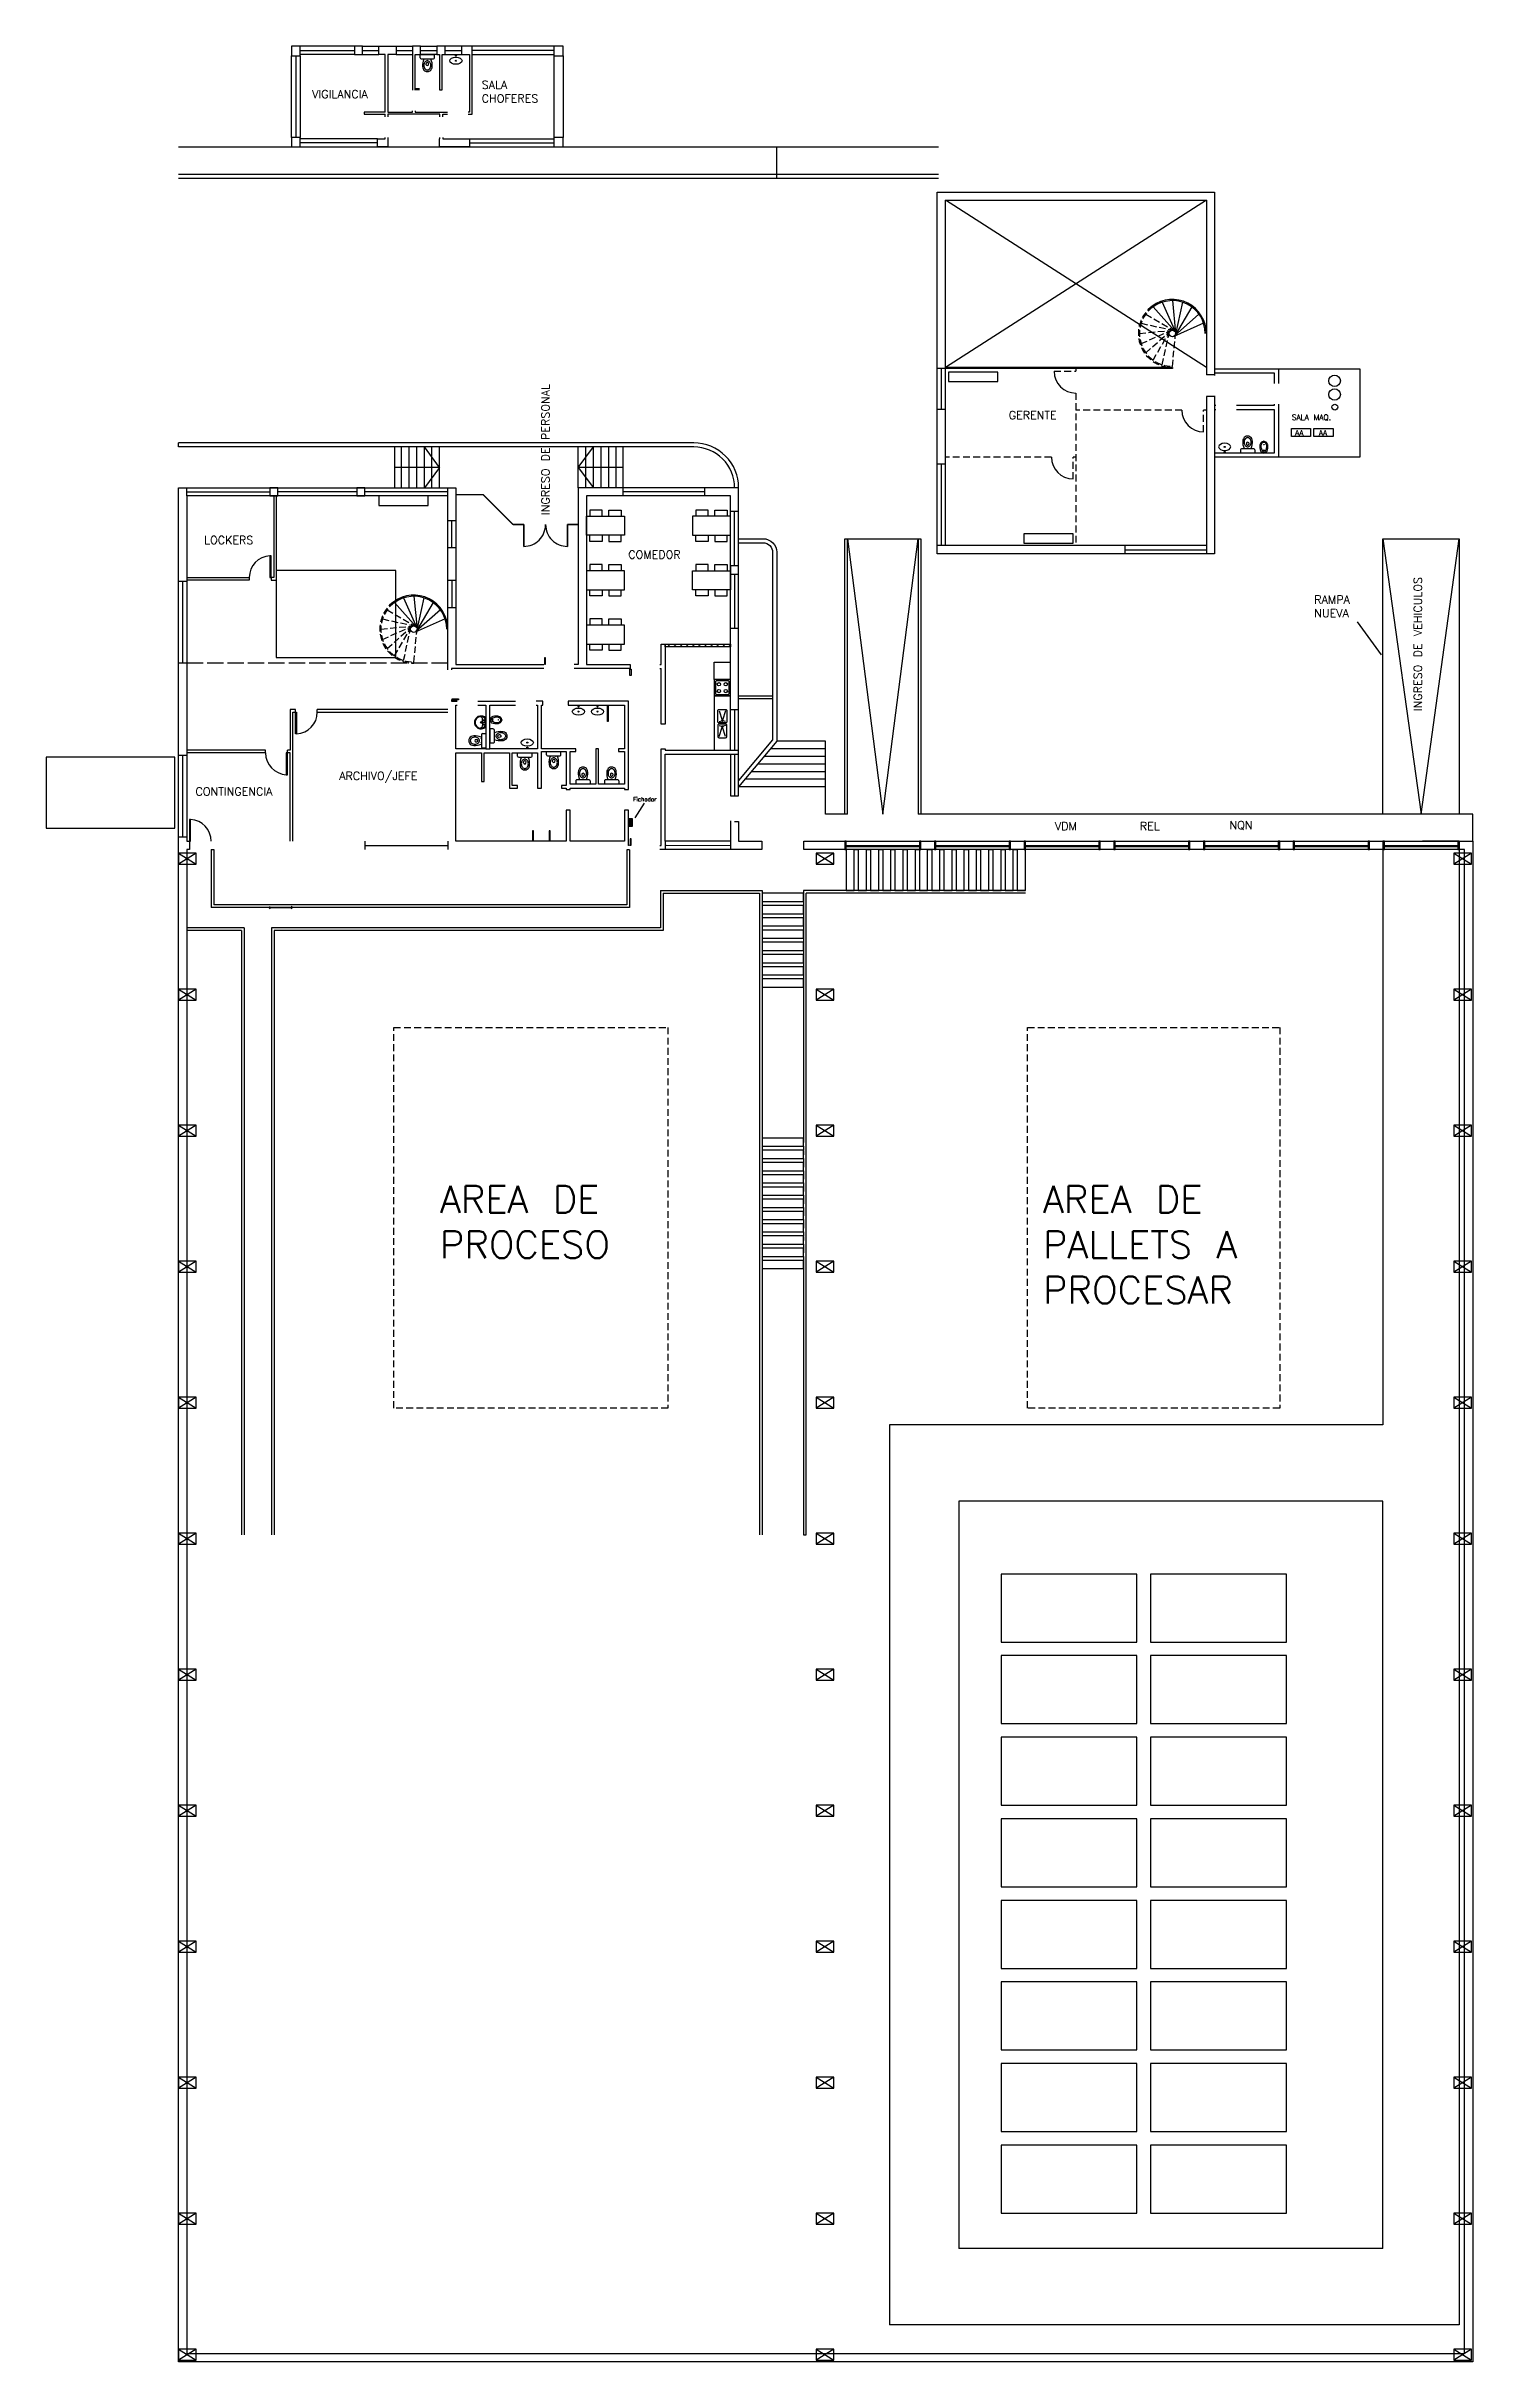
# Model space of a CAD drawing. Header units: millimetres. Extents: x 60.1 to 112.5, y 51.8 to 136.9.
import ezdxf

# ---------------------------------------------------------------- set-up
doc = ezdxf.new("R2010")
doc.units = ezdxf.units.MM
doc.linetypes.add('ACAD_ISO02W100', pattern=[15, 12, -3])
doc.linetypes.add('HIDDEN', pattern=[0.375, 0.25, -0.125])
for name, color, linetype in [('A DEMOLER', 2, 'Continuous'), ('Muros Durlock Existente', 250, 'Continuous'), ('RAMPA', 1, 'Continuous')]:
    doc.layers.add(name, color=color, linetype=linetype)
doc.styles.get("Standard").update_dxf_attribs({"font": 'txt.shx'})

# ---------------------------------------------------------------- blocks, each defined once
blk = doc.blocks.new('IP ANDINA')
for p, q in [((-0.265, -0.120632), (-0.265, 0)), ((-0.265, 0), (0.265, 0)), ((0.265, -0.120632), (0.265, 0)), ((-0.225632, -0.16), (0.225632, -0.16)), ((-0.042449, -0.375164), (-0.04494, -0.327163)), ((0.041618, -0.375164), (0.04494, -0.327163))]:
    blk.add_line(p, q)
blk.add_lwpolyline([(-0.130856, -0.400348, 0.081456), (-0.119783, -0.467864, 0.089731), (-0.089741, -0.522325, 0.104602), (-0.042673, -0.560331, 0.142864), (-0.000046, -0.57285, 0.142579), (0.042673, -0.560331, 0.104602), (0.089741, -0.522325, 0.089731), (0.119783, -0.467864, 0.081456), (0.130856, -0.400348, 0.081456), (0.119783, -0.332831, 0.089731), (0.089741, -0.27837, 0.104602), (0.042673, -0.240364, 0.142579), (-0.000046, -0.227845, 0.142864), (-0.042673, -0.240364, 0.104602), (-0.089741, -0.27837, 0.089731), (-0.119783, -0.332831, 0.081456)], format="xyb", close=True)
for centre in [(-0.073031, -0.169739), (0.073031, -0.169739)]:
    blk.add_circle(centre, 0.005)
for centre, radius, start, end in [((-0.225632, -0.120632), 0.039368, 180, 270), ((0.346395, -0.390548), 0.523947, 155.882772, 185.67851), ((0, -0.451664), 0.175227, 176.966377, 3.033623), ((-0.086182, -0.196891), 0.05, 132.453918, 155.882772), ((-0.01494, -0.327163), 0.03, 90, 180), ((-0.000415, -0.358925), 0.045061, 201.123443, 338.876557), ((0, -0.344692), 0.049822, 72.549981, 107.450019), ((0.01494, -0.327163), 0.03, 0, 90), ((0.086182, -0.196891), 0.05, 24.117228, 47.546082), ((-0.346395, -0.390548), 0.523947, 354.32149, 24.117228), ((0.225632, -0.120632), 0.039368, 270, 0)]:
    blk.add_arc(centre, radius, start, end)
blk = doc.blocks.new('Dock door')
for points in [[(381.350649, 287.889032), (381.350649, 287.589032), (381.400649, 287.589032), (381.400649, 287.889032)], [(384.100649, 287.889032), (384.100649, 287.589032), (384.150649, 287.589032), (384.150649, 287.889032)]]:
    blk.add_lwpolyline(points, close=True)
for points in [[(381.400649, 287.739032), (384.100649, 287.739032)], [(381.400649, 287.699032), (384.100649, 287.699032)]]:
    blk.add_lwpolyline(points)
blk = doc.blocks.new('*U11')
blk.add_blockref('Dock door', (-382.750649, -287.739032))
blk = doc.blocks.new('*U10')
at = {"color": 0, "linetype": 'ByBlock', "lineweight": -2}
for p in [(0, 0), (3.3, 0), (6.6, 0), (9.9, 0), (13.2, 0), (16.5, 0), (19.8, 0)]:
    blk.add_blockref('*U11', p, dxfattribs=at)
blk = doc.blocks.new('*U14')
blk.add_lwpolyline([(-23.325, 0), (-22.675, 0), (-22.675, 0.4), (-23.325, 0.4)], close=True)
blk = doc.blocks.new('*U13')
at = {"color": 0, "linetype": 'ByBlock', "lineweight": -2}
for p in [(0, 55), (23.45, 55), (46.9, 55), (0, 50), (23.45, 50), (46.9, 50), (0, 45), (23.45, 45), (46.9, 45), (0, 40), (23.45, 40), (46.9, 40), (0, 35), (23.45, 35), (46.9, 35), (0, 30), (23.45, 30), (46.9, 30), (0, 25), (23.45, 25), (46.9, 25), (0, 20), (23.45, 20), (46.9, 20), (0, 15), (23.45, 15), (46.9, 15), (0, 10), (23.45, 10), (46.9, 10), (0, 5), (23.45, 5), (46.9, 5), (0, 0), (23.45, 0), (46.9, 0)]:
    blk.add_blockref('*U14', p, dxfattribs=at)
blk = doc.blocks.new('LV ANDINA')
for p, q in [((0, 0.174838), (0, 0)), ((0, 0.174838), (0, -0.174838)), ((0.023785, 0), (0.023785, 0.113132)), ((0.023785, 0), (0.023785, -0.113132)), ((0.11221, 0.096338), (0.11221, 0.114747)), ((0.11221, 0), (0.11221, 0.096338)), ((0.11221, 0), (0.11221, -0.096338)), ((0.11221, -0.096338), (0.11221, -0.114747))]:
    blk.add_line(p, q)
for centre, radius in [((0.066622, 0), 0.015857), ((0.071578, 0.083248), 0.015857), ((0.158567, 0), 0.031713), ((0.158567, 0), 0.020812), ((0.071578, -0.083248), 0.015857)]:
    blk.add_circle(centre, radius)
for centre, radius, start, end in [((0.203415, 0.161128), 0.376573, 260.066191, 260.066191), ((0.007928, 0.174838), 0.007928, 119.548602, 180), ((0.203415, -0.170001), 0.404322, 97.864112, 119.548602), ((0.07631, 0.113132), 0.052525, 134.691029, 180), ((0.22243, -0.034572), 0.260294, 125.471853, 134.691029), ((0.184991, 0.023832), 0.191033, 100.525802, 126.492035), ((0.195062, 0.111651), 0.082909, 141.766242, 177.859766), ((0.22297, 0.087254), 0.119945, 66.510707, 140.862465), ((0.203415, -0.161128), 0.395535, 94.692137, 98.038881), ((0.203415, -0.161128), 0.376573, 94.692137, 98.140252), ((0.191279, 0.011185), 0.222815, 83.41939, 95.187055), ((0.191279, 0.011185), 0.203853, 83.41939, 95.187055), ((0.186455, 0.013244), 0.202416, 7.233104, 82.167515), ((0.186455, 0.013244), 0.221378, 7.233104, 82.167515), ((0.081481, 0), 0.308221, 352.78029, 7.21971), ((0.081481, 0), 0.327183, 0, 7.21971), ((0.081481, 0), 0.327183, 352.78029, 0), ((0.007928, -0.174838), 0.007928, 180, 240.451398), ((0.203415, 0.170001), 0.404322, 240.451398, 262.135888), ((0.07631, -0.113132), 0.052525, 180, 225.308971), ((0.22243, 0.034572), 0.260294, 225.308971, 234.528147), ((0.184991, -0.023832), 0.191033, 233.507965, 259.474198), ((0.195062, -0.111651), 0.082909, 182.140234, 218.233758), ((0.22297, -0.087254), 0.119945, 219.137535, 293.489293), ((0.203415, 0.161128), 0.395535, 261.961119, 265.307863), ((0.203415, 0.161128), 0.376573, 261.859748, 265.307863), ((0.191279, -0.011185), 0.222815, 264.812945, 276.58061), ((0.191279, -0.011185), 0.203853, 264.812945, 276.58061), ((0.186455, -0.013244), 0.202416, 277.832485, 352.766896), ((0.186455, -0.013244), 0.221378, 277.832485, 352.766896)]:
    blk.add_arc(centre, radius, start, end)
blk = doc.blocks.new('BD ANDINA')
for points in [[(0.12172, -0.075307, 0.026558), (0.109728, -0.058859, 0.101613), (0.057577, -0.016236, 0.137734), (0, 0, 0.137946), (-0.057516, -0.016247, 0.089281), (-0.115452, -0.066364, 0.012091)], [(-0.143278, -0.283508, 0.0402), (-0.137306, -0.317479, 0.089731), (-0.105062, -0.375932, 0.1018), (-0.054133, -0.417524, 0.138275), (0.001276, -0.433217, 0.138058), (0.056747, -0.417533, 0.101831), (0.107694, -0.375932, 0.089731), (0.139938, -0.317479, 0.044692), (0.147357, -0.279634, 0.079832)]]:
    blk.add_lwpolyline(points, format="xyb")
blk.add_lwpolyline([(-0.110363, -0.24759, 0.081456), (-0.100913, -0.305212, 0.089731), (-0.075273, -0.351691, 0.104602), (-0.035103, -0.384127, 0.142864), (0.001276, -0.394811, 0.142579), (0.037735, -0.384127, 0.104602), (0.077905, -0.351691, 0.089731), (0.103544, -0.305212, 0.081456), (0.112994, -0.24759, 0.081456), (0.103544, -0.189967, 0.060612), (0.074826, -0.11682, 0.104602), (0.034656, -0.084384, 0.142579), (-0.001803, -0.073699, 0.142864), (-0.038183, -0.084384, 0.104602), (-0.078352, -0.11682, 0.062224), (-0.100913, -0.189967, 0.081456)], format="xyb", close=True)
for centre, radius in [((-0.060739, -0.041095), 0.008534), ((-0.000844, -0.098207), 0.017069), ((-0.000844, -0.020497), 0.008534), ((-0.000844, -0.098207), 0.008534), ((-0.000844, -0.310739), 0.008534), ((0.060991, -0.041095), 0.008534)]:
    blk.add_circle(centre, radius)
for centre, radius, start, end in [((0.298146, -0.229719), 0.444689, 158.44802, 186.947452), ((-0.294837, -0.231346), 0.444823, 353.280665, 20.535486)]:
    blk.add_arc(centre, radius, start, end)
blk = doc.blocks.new('Petisos ANDINA')
for name, p in [('BD ANDINA', (-0.59801, 0)), ('IP ANDINA', (0, 0))]:
    blk.add_blockref(name, p)
blk = doc.blocks.new('hoja y 4to')
at = {"elevation": -0.00011}
blk.add_lwpolyline([(1.15478, -0.4166), (1.15478, -0.1666), (1.11478, -0.1666), (1.11478, -0.4166)], close=True, dxfattribs=at)
blk = doc.blocks.new('garita')
at = {"color": 4}
blk.add_line((9.65, 3.55), (6.65, 3.55), dxfattribs=at)
for p, q in [((0, 0.35), (0, 3.35)), ((5.35, 3.4), (4.75, 3.4)), ((9.65, 3.35), (9.65, 0.35))]:
    blk.add_line(p, q)
for points in [[(0, 3.35), (0.32, 3.35), (0.32, 3.7), (0, 3.7)], [(2.32, 3.7), (2.32, 3.4), (2.62, 3.4), (2.62, 3.7)], [(9.65, 3.35), (10, 3.35), (10, 3.7), (9.65, 3.7)], [(0, 0), (0.32, 0), (0.32, 0.35), (0, 0.35)], [(9.65, 0), (10, 0), (10, 0.35), (9.65, 0.35)]]:
    blk.add_lwpolyline(points, close=True)
for points in [[(2.32, 3.7), (0.32, 3.7)], [(2.62, 3.7), (3.22, 3.7)], [(3.45, 1.275), (3.45, 3.4), (3.22, 3.4), (3.22, 3.7), (3.85, 3.7), (3.85, 3.4), (3.55, 3.4), (3.55, 1.275), (4.45, 1.275), (4.45, 1.325)], [(3.85, 3.7), (4.45, 3.7)], [(4.55, 2.083688), (4.55, 3.4), (4.75, 3.4), (4.75, 3.7), (4.45, 3.7), (4.45, 3.4), (4.45, 2.083688)], [(4.75, 3.7), (5.35, 3.7)], [(5.55, 2.10485), (5.55, 3.4), (5.65, 3.4), (5.65, 3.7), (5.35, 3.7), (5.35, 3.4), (5.45, 3.4), (5.45, 2.10485)], [(6.25, 3.7), (5.65, 3.7)], [(6.498656, 1.2), (6.65, 1.2), (6.65, 3.4), (6.65, 3.7), (6.25, 3.7), (6.25, 3.4), (6.55, 3.4), (6.55, 1.275), (6.498656, 1.275)], [(9.65, 3.7), (6.65, 3.7)], [(2.32, 3.4), (0.32, 3.4)], [(0.32, 3.35), (0.32, 0.35)], [(2.62, 3.4), (3.22, 3.4)], [(3.85, 3.4), (4.45, 3.4)], [(5.65, 3.4), (6.25, 3.4)], [(6.65, 3.4), (9.65, 3.4)], [(10, 3.35), (10, 0.35)], [(4.71375, 2.13985), (4.55, 2.13985)], [(4.71375, 2.10485), (4.55, 2.10485)], [(5.45, 2.10485), (5.55, 2.10485)], [(3.45, 1.275), (2.671203, 1.275), (2.671203, 1.2), (3.45, 1.2)], [(3.45, 1.108688), (3.45, 1.2)], [(5.463944, 1.108688), (5.463944, 1.2), (3.55, 1.2), (3.55, 1.108688)], [(4.55, 1.325), (4.55, 1.275), (5.742656, 1.275)], [(5.563944, 1.108688), (5.563944, 1.2), (5.742656, 1.2)], [(3.17, 0.3), (0.32, 0.3)], [(0.32, 0), (3.17, 0)], [(3.55, 0.35), (3.55, 0.3), (3.55, 0), (3.17, 0), (3.17, 0.3), (3.45, 0.3), (3.45, 0.35)], [(5.563944, 0.35), (5.563944, 0.3), (6.55, 0.3), (6.55, 0), (5.45, 0), (5.45, 0.3), (5.463944, 0.3), (5.463944, 0.35)], [(6.55, 0.3), (9.65, 0.3)], [(6.55, 0), (9.65, 0)]]:
    blk.add_lwpolyline(points)
for points in [[(0.32, 3.55), (2.32, 3.55)], [(2.62, 3.55), (3.22, 3.55)], [(3.85, 3.55), (4.45, 3.55)], [(4.75, 3.55), (5.35, 3.55)], [(5.65, 3.55), (6.25, 3.55)], [(0.16, 3.35), (0.16, 0.35)], [(3.17, 0.15), (0.32, 0.15)], [(6.55, 0.15), (9.65, 0.15)]]:
    blk.add_lwpolyline(points, dxfattribs=at)
at = {"color": 0}
for centre in [(6.05, 3.355689), (6.05, 3.169648)]:
    blk.add_circle(centre, 0.019921, dxfattribs=at)
blk.add_ellipse((6.05, 3.169648), major_axis=(0.225365, 0), ratio=0.583209, dxfattribs=at)
blk.add_blockref('IP ANDINA', (5, 3.4), dxfattribs=at)
blk = doc.blocks.new('*U26')
blk.add_lwpolyline([(-2.5, 1.25), (-2.5, -1.25), (2.5, -1.25), (2.5, 1.25)], close=True)
blk = doc.blocks.new('*U25')
at = {"color": 0, "linetype": 'ByBlock', "lineweight": -2, "transparency": 16777216}
for p in [(0, 21), (5.5, 21), (0, 18), (5.5, 18), (0, 15), (5.5, 15), (0, 12), (5.5, 12), (0, 9), (5.5, 9), (0, 6), (5.5, 6), (0, 3), (5.5, 3), (0, 0), (5.5, 0)]:
    blk.add_blockref('*U26', p, dxfattribs=at)
blk = doc.blocks.new('cebra')
at = {"layer": 'A DEMOLER', "color": 1}
for p, q in [((347.977597, 280.445997), (347.977597, 278.933997)), ((348.277597, 280.445997), (347.977597, 280.445997)), ((348.277597, 278.933997), (348.277597, 280.445997)), ((347.977597, 278.933997), (348.277597, 278.933997))]:
    blk.add_line(p, q, dxfattribs=at)

msp = doc.modelspace()

# ---------------------------------------------------------------- hatches: boundary and pattern name
h = msp.add_hatch(color=256)
h.dxf.hatch_style = 1
h.paths.add_polyline_path([(81.483096, 108.5167), (81.610344, 108.5167), (81.610344, 108.222162), (81.483096, 108.222162)])
at = {"layer": 'A DEMOLER'}
h = msp.add_hatch(dxfattribs=at)
h.set_pattern_fill('ANSI31', color=2, scale=0.05, style=0)
h.set_pattern_definition([(45, (-265.1445, -173.07168), (-0.1122532, 0.1122532), [])])
h.paths.add_polyline_path([(82.833096, 114.92432), (85.233096, 114.92432), (85.233096, 114.819845), (82.833096, 114.819845)])

# ---------------------------------------------------------------- linework, layer by layer
for p, q in [((64.933096, 133.20432), (92.880908, 133.20432)), ((86.933096, 132.05432), (86.933096, 133.20432)), ((64.933096, 132.20432), (92.880908, 132.20432)), ((64.933096, 132.05432), (92.880908, 132.05432)), ((101.485465, 125.095205), (93.135465, 125.095205)), ((101.485465, 125.055205), (93.135465, 125.055205)), ((74.533096, 121.42432), (73.973096, 122.17432)), ((79.633096, 121.42432), (80.193096, 122.17432)), ((74.533096, 121.42432), (72.883096, 121.42432)), ((74.533096, 121.42432), (73.973096, 120.67432)), ((81.283096, 121.42432), (79.633096, 121.42432)), ((79.633096, 121.42432), (79.633096, 121.42432)), ((79.633096, 121.42432), (80.193096, 120.67432)), ((85.533096, 119.79932), (85.233096, 119.79932)), ((85.533096, 115.49932), (85.233096, 115.49932)), ((82.633096, 114.02432), (82.683096, 114.02432)), ((76.233096, 111.07432), (76.383096, 111.07432))]:
    msp.add_line(p, q)
at = {"color": 4, "linetype": 'HIDDEN'}
for p, q in [((97.035465, 121.800205), (93.135465, 121.800205)), ((97.935465, 121.800205), (97.835465, 121.800205))]:
    msp.add_line(p, q, dxfattribs=at)
at = {"color": 4}
for p, q in [((85.383096, 117.79932), (85.383096, 119.79932)), ((85.383096, 117.49932), (85.383096, 115.49932)), ((74.983096, 117.27432), (74.983096, 116.27432))]:
    msp.add_line(p, q, dxfattribs=at)
at = {"color": 1}
msp.add_line((108.280352, 115.744469), (109.163946, 114.526736), dxfattribs=at)
at = {"color": 9, "linetype": 'ACAD_ISO02W100', "ltscale": 0.05, "true_color": 0xc7c8ca}
msp.add_line((74.833096, 114.22432), (65.233096, 114.22432), dxfattribs=at)
for points in [[(103.035465, 124.047564), (103.035465, 118.245205), (92.835465, 118.245205), (92.835465, 131.545205), (103.035465, 131.545205), (103.035465, 124.803564)], [(102.735465, 124.026564), (102.735465, 118.545205), (93.135465, 118.545205), (93.135465, 131.245205), (102.735465, 131.245205), (102.735465, 124.824564)], [(100.774244, 127.324115), (101.575073, 126.425019)], [(101.111554, 127.495983), (101.595351, 126.393422)], [(101.485465, 127.555205), (101.604873, 126.357105)], [(102.464375, 127.056425), (101.565279, 126.255596)], [(102.196685, 127.324115), (101.589063, 126.284646)], [(101.859375, 127.495983), (101.602706, 126.319624)], [(102.636243, 126.719115), (101.533682, 126.235318)], [(93.135465, 125.055205), (92.835465, 125.055205)], [(101.485465, 125.095205), (101.485465, 125.055205)], [(103.035465, 124.824564), (102.735465, 124.824564)], [(103.035465, 125.045205), (105.385465, 125.045205), (105.385465, 124.502205)], [(103.035465, 124.895205), (105.235465, 124.895205), (105.235465, 124.502205)], [(105.385465, 125.045205), (108.385465, 125.045205), (108.385465, 121.795205), (105.385465, 121.795205)], [(93.135465, 123.555205), (92.835465, 123.555205)], [(103.036809, 124.026564), (102.735465, 124.026564)], [(105.385465, 123.746205), (105.385465, 123.545205), (105.385465, 121.795205), (103.035465, 121.795205)], [(103.086131, 123.695205), (103.035465, 123.695205)], [(103.035465, 123.545205), (103.086131, 123.545205)], [(103.842131, 123.545205), (105.235465, 123.545205), (105.235465, 121.945205), (103.035465, 121.945205)], [(105.235465, 123.746205), (105.235465, 123.695205), (103.842131, 123.695205)], [(64.933096, 122.17432), (64.933096, 122.32432)], [(72.883096, 120.67432), (72.883096, 122.17432)], [(73.133096, 120.67432), (73.133096, 122.17432)], [(73.413096, 120.67432), (73.413096, 122.17432)], [(73.693096, 120.67432), (73.693096, 122.17432)], [(73.973096, 120.67432), (73.973096, 122.17432)], [(74.253096, 120.67432), (74.253096, 122.17432)], [(74.533096, 120.67432), (74.533096, 122.17432)], [(79.633096, 120.67432), (79.633096, 122.17432)], [(79.913096, 120.67432), (79.913096, 122.17432)], [(80.193096, 120.67432), (80.193096, 122.17432)], [(80.473096, 120.67432), (80.473096, 122.17432)], [(80.753096, 120.67432), (80.753096, 122.17432)], [(81.033096, 120.67432), (81.033096, 122.17432)], [(81.283096, 120.67432), (81.283096, 122.17432)], [(93.135465, 121.545205), (92.835465, 121.545205)], [(74.833113, 113.974273), (74.833096, 114.02432), (74.833096, 120.37432), (65.233096, 120.37432), (65.233096, 107.67432), (65.333096, 107.67432), (65.333096, 107.37432), (65.233096, 107.37432), (65.233096, 52.07432), (112.233096, 52.07432), (112.233096, 107.37432), (87.935379, 107.37432), (87.935379, 107.67432), (112.533096, 107.67432), (112.533096, 51.77432), (64.933096, 51.77432), (64.933096, 120.67432), (75.133096, 120.67432), (75.133096, 114.17432), (78.368417, 114.17432)], [(65.233096, 120.37432), (65.233096, 120.67432)], [(68.433096, 120.37432), (68.433096, 117.37432), (68.333096, 117.37432), (68.333096, 117.27432), (68.533096, 117.27432), (68.533096, 120.37432)], [(74.833096, 120.37432), (74.833096, 120.67432)], [(85.533096, 109.35092), (85.533096, 120.67432), (79.633096, 120.67432), (79.633096, 114.17432), (79.483096, 114.17432)], [(82.635866, 107.516435), (82.683096, 107.516435), (82.683096, 111.07432), (82.833096, 111.07432), (82.833096, 111.02432), (85.233096, 111.02432), (85.233096, 120.37432), (79.933096, 120.37432), (79.933096, 114.17432), (81.540596, 114.17432), (81.540596, 114.02432), (79.483096, 114.02432)], [(81.283096, 120.37432), (81.283096, 120.67432)], [(84.283096, 120.37432), (84.283096, 120.67432)], [(74.833096, 119.47432), (75.133096, 119.47432)], [(80.508096, 119.62432), (80.508096, 119.84932), (80.058096, 119.84932), (80.058096, 119.62432)], [(80.758096, 119.62432), (80.758096, 119.84932), (81.208096, 119.84932), (81.208096, 119.62432)], [(84.408096, 119.62432), (84.408096, 119.84932), (83.958096, 119.84932), (83.958096, 119.62432)], [(84.658096, 119.62432), (84.658096, 119.84932), (85.108096, 119.84932), (85.108096, 119.62432)], [(74.833096, 118.47432), (75.133096, 118.47432)], [(80.508096, 118.92432), (80.508096, 118.69932), (80.058096, 118.69932), (80.058096, 118.92432)], [(80.758096, 118.92432), (80.758096, 118.69932), (81.208096, 118.69932), (81.208096, 118.92432)], [(84.408096, 118.92432), (84.408096, 118.69932), (83.958096, 118.69932), (83.958096, 118.92432)], [(84.658096, 118.92432), (84.658096, 118.69932), (85.108096, 118.69932), (85.108096, 118.92432)], [(89.433096, 108.67432), (89.433096, 118.79932), (92.233096, 118.79932), (92.233096, 108.67432)], [(89.533096, 108.67432), (89.533096, 118.79932)], [(92.133096, 118.79932), (92.133096, 108.67432)], [(93.135465, 118.545205), (92.835465, 118.545205)], [(99.735465, 118.545205), (99.735465, 118.245205)], [(102.735465, 118.545205), (102.735465, 118.245205)], [(80.508096, 117.62432), (80.508096, 117.84932), (80.058096, 117.84932), (80.058096, 117.62432)], [(80.758096, 117.62432), (80.758096, 117.84932), (81.208096, 117.84932), (81.208096, 117.62432)], [(84.408096, 117.62432), (84.408096, 117.84932), (83.958096, 117.84932), (83.958096, 117.62432)], [(84.658096, 117.62432), (84.658096, 117.84932), (85.108096, 117.84932), (85.108096, 117.62432)], [(65.233096, 117.22432), (64.933096, 117.22432)], [(65.233096, 117.37432), (67.532096, 117.37432), (67.532096, 117.27432), (65.233096, 117.27432)], [(73.583096, 116.68432), (73.702504, 115.48622)], [(74.833096, 117.27432), (75.133096, 117.27432)], [(80.508096, 116.92432), (80.508096, 116.69932), (80.058096, 116.69932), (80.058096, 116.92432)], [(80.758096, 116.92432), (80.758096, 116.69932), (81.208096, 116.69932), (81.208096, 116.92432)], [(84.408096, 116.92432), (84.408096, 116.69932), (83.958096, 116.69932), (83.958096, 116.92432)], [(84.658096, 116.92432), (84.658096, 116.69932), (85.108096, 116.69932), (85.108096, 116.92432)], [(72.871875, 116.45323), (73.672704, 115.554134)], [(73.209185, 116.625098), (73.692982, 115.522537)], [(74.733874, 115.84823), (73.631313, 115.364433)], [(74.562006, 116.18554), (73.66291, 115.384711)], [(74.294316, 116.45323), (73.686694, 115.413761)], [(73.957006, 116.625098), (73.700337, 115.448739)], [(74.833096, 116.27432), (75.133096, 116.27432)], [(80.508096, 115.62432), (80.508096, 115.84932), (80.058096, 115.84932), (80.058096, 115.62432)], [(80.758096, 115.62432), (80.758096, 115.84932), (81.208096, 115.84932), (81.208096, 115.62432)], [(65.233096, 114.22432), (64.933096, 114.22432)], [(80.508096, 114.92432), (80.508096, 114.69932), (80.058096, 114.69932), (80.058096, 114.92432)], [(80.758096, 114.92432), (80.758096, 114.69932), (81.208096, 114.69932), (81.208096, 114.92432)], [(82.633096, 114.17432), (82.683096, 114.17432)], [(82.683096, 114.17432), (82.683096, 114.92432), (82.833096, 114.92432), (82.833096, 111.97752), (82.683096, 111.97752), (82.683096, 114.02432)], [(84.63655, 113.62432), (84.63655, 114.265072), (85.233096, 114.265072)], [(78.368366, 114.02432), (74.975596, 114.02432), (74.975613, 113.97432)], [(69.233096, 112.52432), (69.033096, 112.52432), (69.033096, 111.02432), (68.933096, 111.02432)], [(69.133096, 107.67432), (69.133096, 112.42432), (69.273096, 112.42432)], [(69.233096, 112.42432), (69.233096, 112.52432)], [(74.833096, 112.52432), (70.034095, 112.52432)], [(70.034095, 112.42432), (70.034095, 112.52432)], [(70.034095, 112.42432), (74.833096, 112.42432)], [(74.975998, 112.88182), (74.975998, 112.82432), (75.183096, 112.82432), (74.975998, 112.82432)], [(81.521136, 107.516435), (81.483096, 107.516435), (81.483096, 108.815632), (81.333096, 108.815632), (81.333096, 107.67432), (79.333096, 107.67432), (79.333096, 108.815632), (79.183096, 108.815632), (79.183096, 107.67432), (75.133096, 107.67432), (75.133096, 110.92432), (76.073096, 110.92432), (76.073096, 109.87432), (76.173096, 109.87432), (76.173096, 110.92432), (77.103096, 110.92432), (77.103096, 109.62432), (77.396846, 109.62432), (77.396846, 109.72432), (77.203096, 109.72432), (77.203096, 110.92432), (78.133096, 110.92432), (78.133096, 109.62432), (78.283096, 109.62432), (78.283096, 110.97432), (79.183096, 110.97432), (79.183096, 109.77432), (79.183096, 109.72432), (79.019346, 109.72432), (79.019346, 109.62432), (79.183096, 109.62432), (79.183096, 109.57432), (79.333096, 109.57432), (79.333096, 109.62432), (81.333096, 109.62432), (81.333096, 109.57432), (81.483096, 109.57432), (81.483096, 112.82432), (79.258096, 112.82432), (79.258096, 112.67432), (81.333096, 112.67432), (81.333096, 111.07432), (81.119346, 111.07432), (81.119346, 110.97432), (81.333096, 110.97432), (81.333096, 109.77432), (80.383096, 109.77432), (80.383096, 111.07432), (80.283096, 111.07432), (80.283096, 109.77432), (79.333096, 109.77432), (79.333096, 110.97432), (79.546846, 110.97432), (79.546846, 111.07432), (78.283096, 111.07432), (78.283096, 112.67432), (78.333096, 112.67432), (78.333096, 112.82432), (78.081496, 112.82432)], [(75.941726, 112.67432), (76.233096, 112.67432), (76.233096, 111.07432), (75.133096, 111.07432), (75.133096, 112.67432), (75.183096, 112.67432)], [(75.941726, 112.82432), (77.322808, 112.82432)], [(78.081496, 112.67432), (78.133096, 112.67432), (78.133096, 111.07432), (76.383096, 111.07432), (76.383096, 112.67432), (77.322808, 112.67432)], [(80.733096, 112.67432), (80.733096, 112.07432), (80.703096, 112.07432), (80.703096, 112.67432)], [(85.233096, 112.52432), (85.533096, 112.52432)], [(85.533096, 113.02432), (86.783096, 113.02432)], [(85.533096, 112.92432), (86.783096, 112.92432)], [(65.233096, 110.82432), (64.933096, 110.82432)], [(68.132096, 111.02432), (65.233096, 111.02432)], [(68.132096, 110.92432), (65.233096, 110.92432)], [(68.132096, 110.92432), (68.132096, 111.02432)], [(69.033096, 107.67432), (69.033096, 110.92432), (68.893096, 110.92432)], [(68.933096, 110.92432), (68.933096, 111.02432)], [(85.233096, 108.42592), (85.233096, 107.67432), (82.833096, 107.67432), (82.833096, 110.87432), (85.233096, 110.87432), (85.233096, 109.35092)], [(85.233096, 111.02432), (85.533096, 111.02432)], [(85.233096, 110.87432), (85.533096, 110.87432)], [(88.733096, 110.51432), (88.733096, 110.79432), (86.466429, 110.79432)], [(88.733096, 110.79432), (88.733096, 111.07432), (86.699762, 111.07432)], [(88.733096, 111.07432), (88.733096, 111.35432), (86.933096, 111.35432)], [(88.733096, 109.67432), (88.733096, 109.95432), (85.766429, 109.95432)], [(88.733096, 109.95432), (88.733096, 110.23432), (85.999762, 110.23432)], [(88.733096, 110.23432), (88.733096, 110.51432), (86.233096, 110.51432)], [(81.72291, 108.538525), (82.067793, 109.071288)], [(85.233096, 109.35092), (85.533096, 109.35092)], [(89.533096, 108.67432), (88.733096, 108.67432), (88.733096, 109.67432), (85.533096, 109.67432)], [(85.533096, 108.40092), (85.533096, 107.67432), (86.381379, 107.67432), (86.381379, 107.37432), (82.635866, 107.37432)], [(85.383096, 108.40092), (85.533096, 108.40092)], [(112.533096, 107.67432), (112.533096, 108.67432), (92.133096, 108.67432)], [(65.233096, 107.82432), (64.933096, 107.82432)], [(71.783096, 107.67432), (71.783096, 107.37432)], [(74.833096, 107.67432), (74.833096, 107.37432)], [(77.983096, 107.67432), (77.983096, 108.054627), (77.953096, 108.054627), (77.953096, 107.67432)], [(78.597986, 107.67432), (78.597986, 108.054627), (78.567986, 108.054627), (78.567986, 107.67432)], [(81.486296, 107.37432), (81.483096, 107.37432)], [(82.833096, 107.67432), (82.833096, 107.37432)], [(85.233096, 107.67432), (85.233096, 107.37432)], [(64.933096, 107.235116), (65.583096, 106.835116)], [(65.583096, 107.235116), (64.933096, 106.835116)], [(88.383096, 107.235116), (89.033096, 106.835116)], [(89.033096, 107.235116), (88.383096, 106.835116)], [(111.833096, 107.235116), (112.483096, 106.835116)], [(112.483096, 107.235116), (111.833096, 106.835116)], [(64.933096, 102.235116), (65.583096, 101.835116)], [(65.583096, 102.235116), (64.933096, 101.835116)], [(88.383096, 102.235116), (89.033096, 101.835116)], [(89.033096, 102.235116), (88.383096, 101.835116)], [(111.833096, 102.235116), (112.483096, 101.835116)], [(112.483096, 102.235116), (111.833096, 101.835116)], [(64.933096, 97.235116), (65.583096, 96.835116)], [(65.583096, 97.235116), (64.933096, 96.835116)], [(88.383096, 97.235116), (89.033096, 96.835116)], [(89.033096, 97.235116), (88.383096, 96.835116)], [(111.833096, 97.235116), (112.483096, 96.835116)], [(112.483096, 97.235116), (111.833096, 96.835116)], [(64.933096, 92.235116), (65.583096, 91.835116)], [(65.583096, 92.235116), (64.933096, 91.835116)], [(88.383096, 92.235116), (89.033096, 91.835116)], [(89.033096, 92.235116), (88.383096, 91.835116)], [(111.833096, 92.235116), (112.483096, 91.835116)], [(112.483096, 92.235116), (111.833096, 91.835116)], [(64.933096, 87.235116), (65.583096, 86.835116)], [(65.583096, 87.235116), (64.933096, 86.835116)], [(88.383096, 87.235116), (89.033096, 86.835116)], [(89.033096, 87.235116), (88.383096, 86.835116)], [(111.833096, 87.235116), (112.483096, 86.835116)], [(112.483096, 87.235116), (111.833096, 86.835116)], [(64.933096, 82.235116), (65.583096, 81.835116)], [(65.583096, 82.235116), (64.933096, 81.835116)], [(88.383096, 82.235116), (89.033096, 81.835116)], [(89.033096, 82.235116), (88.383096, 81.835116)], [(111.833096, 82.235116), (112.483096, 81.835116)], [(112.483096, 82.235116), (111.833096, 81.835116)], [(64.933096, 77.235116), (65.583096, 76.835116)], [(65.583096, 77.235116), (64.933096, 76.835116)], [(88.383096, 77.235116), (89.033096, 76.835116)], [(89.033096, 77.235116), (88.383096, 76.835116)], [(111.833096, 77.235116), (112.483096, 76.835116)], [(112.483096, 77.235116), (111.833096, 76.835116)], [(64.933096, 72.235116), (65.583096, 71.835116)], [(65.583096, 72.235116), (64.933096, 71.835116)], [(88.383096, 72.235116), (89.033096, 71.835116)], [(89.033096, 72.235116), (88.383096, 71.835116)], [(111.833096, 72.235116), (112.483096, 71.835116)], [(112.483096, 72.235116), (111.833096, 71.835116)], [(64.933096, 67.235116), (65.583096, 66.835116)], [(65.583096, 67.235116), (64.933096, 66.835116)], [(88.383096, 67.235116), (89.033096, 66.835116)], [(89.033096, 67.235116), (88.383096, 66.835116)], [(111.833096, 67.235116), (112.483096, 66.835116)], [(112.483096, 67.235116), (111.833096, 66.835116)], [(64.933096, 62.235116), (65.583096, 61.835116)], [(65.583096, 62.235116), (64.933096, 61.835116)], [(88.383096, 62.235116), (89.033096, 61.835116)], [(89.033096, 62.235116), (88.383096, 61.835116)], [(111.833096, 62.235116), (112.483096, 61.835116)], [(112.483096, 62.235116), (111.833096, 61.835116)], [(64.933096, 57.235116), (65.583096, 56.835116)], [(65.583096, 57.235116), (64.933096, 56.835116)], [(88.383096, 57.235116), (89.033096, 56.835116)], [(89.033096, 57.235116), (88.383096, 56.835116)], [(111.833096, 57.235116), (112.483096, 56.835116)], [(112.483096, 57.235116), (111.833096, 56.835116)], [(64.933096, 52.235116), (65.583096, 51.835116)], [(65.583096, 52.235116), (64.933096, 51.835116)], [(88.383096, 52.235116), (89.033096, 51.835116)], [(89.033096, 52.235116), (88.383096, 51.835116)], [(111.833096, 52.235116), (112.483096, 51.835116)], [(112.483096, 52.235116), (111.833096, 51.835116)]]:
    msp.add_lwpolyline(points)
at = {"color": 9, "true_color": 0xc7c8ca}
for points in [[(102.735465, 125.095205), (93.135465, 131.245205)], [(102.735465, 131.245205), (93.135465, 125.095205)], [(89.533096, 118.79932), (90.833096, 108.67432), (92.133096, 118.79932)], [(84.816344, 112.476664), (84.925404, 112.13316)], [(85.049847, 112.476664), (84.940787, 112.13316)], [(84.816344, 112.07432), (84.908339, 112.103175)], [(84.816344, 111.93432), (84.908339, 111.905464)], [(84.816344, 111.531975), (84.925404, 111.875479)], [(85.049847, 111.531975), (84.940787, 111.875479)], [(85.049847, 112.07432), (84.957927, 112.103503)], [(85.049847, 111.93432), (84.957927, 111.905136)]]:
    msp.add_lwpolyline(points, dxfattribs=at)
at = {"color": 9, "linetype": 'ACAD_ISO02W100', "ltscale": 0.02, "true_color": 0xc7c8ca}
for points in [[(100.506554, 127.056425), (101.546023, 126.448803)], [(100.275465, 126.345205), (101.473564, 126.464613)], [(100.334686, 126.719115), (101.511045, 126.462446)], [(100.334686, 125.971294), (101.437247, 126.455091)], [(100.506554, 125.633984), (101.40565, 126.434813)], [(100.774244, 125.366294), (101.381866, 126.405763)], [(101.111554, 125.194426), (101.368223, 126.370785)], [(101.485465, 125.135205), (101.604873, 126.333304)], [(72.432317, 115.84823), (73.608676, 115.591561)], [(72.604185, 116.18554), (73.643654, 115.577918)], [(72.373096, 115.47432), (73.571195, 115.593728)], [(72.432317, 115.100409), (73.534878, 115.584206)], [(72.604185, 114.763099), (73.503281, 115.563928)], [(72.871875, 114.495409), (73.479497, 115.534878)], [(73.209185, 114.323541), (73.465854, 115.4999)], [(73.583096, 114.26432), (73.702504, 115.462419)]]:
    msp.add_lwpolyline(points, dxfattribs=at)
at = {"color": 4}
for points in [[(92.985465, 125.055205), (92.985465, 123.555205)], [(92.985465, 121.545205), (92.985465, 118.545205)], [(65.233096, 120.52432), (68.283096, 120.52432)], [(71.483096, 120.52432), (68.583096, 120.52432)], [(74.833096, 120.52432), (71.783096, 120.52432)], [(75.133096, 120.42432), (76.133096, 120.42432), (77.233096, 119.32432), (77.627044, 119.32432), (77.627044, 119.31932), (77.231025, 119.31932), (76.131025, 120.41932), (75.133096, 120.41932)], [(84.283096, 120.52432), (81.283096, 120.52432)], [(74.983096, 118.47432), (74.983096, 119.47432)], [(79.633096, 119.31932), (79.237076, 119.31932), (79.237076, 119.32432), (79.633096, 119.32432)], [(99.735465, 118.395205), (102.735465, 118.395205)], [(65.083096, 114.22432), (65.083096, 117.22432)], [(85.383096, 112.52432), (85.383096, 111.02432)], [(65.083096, 107.82432), (65.083096, 110.82432)], [(85.383096, 110.87432), (85.383096, 109.35092)], [(71.783096, 107.52432), (74.833096, 107.52432)], [(82.870515, 107.529336), (85.233096, 107.52432)]]:
    msp.add_lwpolyline(points, dxfattribs=at)
for points in [[(95.069093, 124.92733), (93.252487, 124.92733), (93.252487, 124.57733), (95.069093, 124.57733)], [(105.862027, 122.84783), (106.563601, 122.84783), (106.563601, 122.554498), (105.862027, 122.554498)], [(106.692985, 122.84783), (107.394559, 122.84783), (107.394559, 122.554498), (106.692985, 122.554498)], [(68.283096, 120.67432), (68.283096, 120.37432), (68.583096, 120.37432), (68.583096, 120.67432)], [(71.483096, 120.67432), (71.483096, 120.37432), (71.783096, 120.37432), (71.783096, 120.67432)], [(74.109319, 120.37432), (72.292712, 120.37432), (72.292712, 120.02432), (74.109319, 120.02432)], [(85.533096, 120.67432), (85.533096, 120.67432)], [(81.333096, 118.92432), (79.933096, 118.92432), (79.933096, 119.62432), (81.333096, 119.62432)], [(83.833096, 118.92432), (85.233096, 118.92432), (85.233096, 119.62432), (83.833096, 119.62432)], [(97.834492, 118.980545), (96.017886, 118.980545), (96.017886, 118.630545), (97.834492, 118.630545)], [(68.293096, 118.17432), (68.293096, 117.37432), (68.333096, 117.37432), (68.333096, 118.17432)], [(68.51823, 117.629339), (68.51823, 114.428043), (72.926939, 114.428043), (72.926939, 117.629339)], [(81.333096, 117.62432), (79.933096, 117.62432), (79.933096, 116.92432), (81.333096, 116.92432)], [(83.833096, 117.62432), (85.233096, 117.62432), (85.233096, 116.92432), (83.833096, 116.92432)], [(85.233096, 117.79932), (85.233096, 117.49932), (85.533096, 117.49932), (85.533096, 117.79932)], [(81.333096, 115.62432), (79.933096, 115.62432), (79.933096, 114.92432), (81.333096, 114.92432)], [(69.233096, 111.62432), (69.233096, 112.42432), (69.273096, 112.42432), (69.273096, 111.62432)], [(84.633096, 113.02432), (84.633096, 111.02432), (85.233096, 111.02432), (85.233096, 113.02432)], [(60.066072, 110.772036), (60.066072, 108.153005), (64.790277, 108.153005), (64.790277, 110.772036)], [(68.933096, 110.12432), (68.933096, 110.92432), (68.893096, 110.92432), (68.893096, 110.12432)], [(81.483096, 108.5167), (81.610344, 108.5167), (81.610344, 108.222162), (81.483096, 108.222162)]]:
    msp.add_lwpolyline(points, close=True)
at = {"color": 4, "linetype": 'HIDDEN'}
for points in [[(97.135465, 124.955205), (97.935465, 124.955205)], [(97.935465, 125.055205), (97.935465, 124.955205)], [(97.935465, 124.155205), (97.935465, 118.545205)], [(101.835465, 123.526564), (97.935465, 123.526564)], [(102.735465, 123.526564), (102.635465, 123.526564)], [(102.635465, 122.726564), (102.635465, 123.526564)], [(97.835465, 121.000205), (97.835465, 121.800205)]]:
    msp.add_lwpolyline(points, dxfattribs=at)
for points in [[(85.533096, 120.67432, 0.414214), (83.883096, 122.32432), (64.933096, 122.32432)], [(85.383096, 120.67432), (85.383096, 120.67432, 0.414214), (83.883096, 122.17432), (64.933096, 122.17432)], [(85.533096, 118.79932), (86.433096, 118.79932, -0.414214), (86.933096, 118.29932), (86.933096, 111.35432), (85.533096, 109.67432)], [(85.533096, 118.64932), (86.433096, 118.64932, -0.414214), (86.783096, 118.29932), (86.783096, 111.408627), (85.533096, 109.908627)]]:
    msp.add_lwpolyline(points, format="xyb")
at = {"color": 4}
for points in [[(77.627044, 119.31932), (77.627044, 118.51932), (77.632044, 118.51932), (77.632044, 119.31932)], [(79.237076, 119.31932), (79.237076, 118.51932), (79.232076, 118.51932), (79.232076, 119.31932)]]:
    msp.add_lwpolyline(points, close=True, dxfattribs=at)
for points in [[(84.653096, 113.02432), (85.213096, 113.02432, 0.414214), (85.233096, 113.04432), (85.233096, 113.60432, 0.414214), (85.213096, 113.62432), (84.653096, 113.62432, 0.414214), (84.633096, 113.60432), (84.633096, 113.04432, 0.414214)], [(84.723096, 113.07432), (85.143096, 113.07432, 0.414214), (85.183096, 113.11432), (85.183096, 113.53432, 0.414214), (85.143096, 113.57432), (84.723096, 113.57432, 0.414214), (84.683096, 113.53432), (84.683096, 113.11432, 0.414214)], [(85.049847, 112.02432), (84.816344, 112.02432, -0.414214), (84.766344, 112.07432), (84.766344, 112.476664, -0.414214), (84.816344, 112.526664), (85.049847, 112.526664, -0.414214), (85.099847, 112.476664), (85.099847, 112.07432, -0.414214)], [(85.049847, 111.98432), (84.816344, 111.98432, 0.414214), (84.766344, 111.93432), (84.766344, 111.531975, 0.414214), (84.816344, 111.481975), (85.049847, 111.481975, 0.414214), (85.099847, 111.531975), (85.099847, 111.93432, 0.414214)]]:
    msp.add_lwpolyline(points, format="xyb", close=True)
at = {"color": 1}
msp.add_lwpolyline([(65.333096, 108.47432), (65.333096, 107.67432), (65.373096, 107.67432), (65.373096, 108.47432)], close=True, dxfattribs=at)
for points in [[(68.25329, 105.237114), (68.298983, 105.282806)], [(68.25329, 105.237114), (69.118089, 105.237114)], [(68.25329, 105.237114), (68.298983, 105.191421)], [(69.118089, 105.237114), (69.072397, 105.282806)], [(69.118089, 105.237114), (69.072397, 105.191421)]]:
    msp.add_lwpolyline(points, dxfattribs=at)
for centre, radius in [((101.485465, 126.345205), 0.12), ((101.485465, 126.345205), 0.12), ((107.453361, 124.602736), 0.21094), ((107.453361, 124.102427), 0.21094), ((107.461843, 123.638041), 0.109349), ((73.583096, 115.47432), 0.12), ((84.808096, 113.44932), 0.06248), ((84.808096, 113.19932), 0.06248), ((85.058096, 113.44932), 0.06248), ((85.058096, 113.19932), 0.06248)]:
    msp.add_circle(centre, radius)
at = {"color": 0}
for centre in [(103.410126, 122.175556), (103.410126, 121.989515), (79.640028, 112.630009), (79.640028, 112.443968), (80.340757, 112.630009), (80.340757, 112.443968), (77.758434, 111.304671), (77.758434, 111.11863)]:
    msp.add_circle(centre, 0.019921, dxfattribs=at)
at = {"color": 9, "true_color": 0xc7c8ca}
for centre in [(84.933096, 112.108934), (84.933096, 111.899706)]:
    msp.add_circle(centre, 0.025418, dxfattribs=at)
at = {"color": 9, "linetype": 'ACAD_ISO02W100', "ltscale": 0.02, "true_color": 0xc7c8ca}
for centre, radius, start in [((101.485465, 126.345205), 1.25, 126.182703), ((101.485465, 126.345205), 1.21, 126), ((73.583096, 115.47432), 1.25, 126.182703), ((73.583096, 115.47432), 1.21, 126)]:
    msp.add_arc(centre, radius, start, 270, dxfattribs=at)
for centre, radius, start, end in [((101.485465, 126.345205), 1.25, 0, 126.182703), ((101.485465, 126.345205), 1.21, 0, 126), ((68.333096, 117.37432), 0.800999, 92.862405, 180), ((73.583096, 115.47432), 1.25, 0, 126.182703), ((73.583096, 115.47432), 1.21, 0, 126), ((69.233096, 112.42432), 0.800999, 272.862405, 0), ((68.933096, 110.92432), 0.800999, 180, 267.137595)]:
    msp.add_arc(centre, radius, start, end)
at = {"color": 9, "true_color": 0xc7c8ca}
for centre, radius, start, end in [((97.935465, 124.955205), 0.8, 180, 270), ((102.635465, 123.526564), 0.8, 180, 270), ((97.835465, 121.800205), 0.8, 180, 270), ((77.632044, 119.31932), 0.800016, 269.641906, 0), ((79.232076, 119.31932), 0.800016, 180, 270.358094)]:
    msp.add_arc(centre, radius, start, end, dxfattribs=at)
at = {"color": 1}
msp.add_arc((65.333096, 107.67432), 0.800999, 0, 87.137595, dxfattribs=at)
at = {"color": 0, "extrusion": (0, 0, -1)}
msp.add_ellipse((103.410126, 122.175556), major_axis=(0.225365, 0), ratio=0.583209, dxfattribs=at)
at = {"color": 0}
for centre, major_axis in [((79.640028, 112.443968), (0.225365, 0)), ((80.340757, 112.443968), (0.225365, 0)), ((77.758434, 111.304671), (-0.225365, 0))]:
    msp.add_ellipse(centre, major_axis=major_axis, ratio=0.583209, dxfattribs=at)
at = {"layer": 'A DEMOLER', "color": 1}
for p, q in [((66.134095, 107.37432), (66.134095, 105.23932)), ((66.134095, 107.37432), (66.234095, 107.37432)), ((66.234095, 107.37432), (66.234095, 105.33932)), ((81.521136, 107.358165), (81.421136, 107.358165)), ((81.421136, 107.358165), (81.421136, 105.33932)), ((81.521136, 107.358165), (81.521136, 105.23932)), ((89.783096, 107.37432), (89.933096, 107.37432)), ((90.233096, 107.37432), (90.383096, 107.37432)), ((90.683096, 107.37432), (90.833096, 107.37432)), ((91.133096, 107.37432), (91.283096, 107.37432)), ((91.583096, 107.37432), (91.733096, 107.37432)), ((92.033096, 107.37432), (92.183096, 107.37432)), ((92.483096, 107.37432), (92.633096, 107.37432)), ((92.933096, 107.37432), (93.083096, 107.37432)), ((93.383096, 107.37432), (93.533096, 107.37432)), ((93.833096, 107.37432), (93.983096, 107.37432)), ((94.283096, 107.37432), (94.433096, 107.37432)), ((94.733096, 107.37432), (94.883096, 107.37432)), ((95.183096, 107.37432), (95.333096, 107.37432)), ((95.633096, 107.37432), (95.783096, 107.37432)), ((109.233096, 107.67432), (112.033096, 107.67432)), ((109.233096, 107.67432), (110.583096, 107.67432)), ((109.233096, 107.67432), (109.233096, 86.21909)), ((112.033096, 107.67432), (110.683096, 107.67432)), ((112.033096, 107.67432), (112.033096, 53.135116)), ((82.658096, 105.86232), (82.658096, 104.495757)), ((82.658096, 105.86232), (86.402379, 105.86232)), ((82.758096, 105.76232), (82.758096, 104.395757)), ((82.758096, 105.76232), (86.302379, 105.76232)), ((86.302379, 105.76232), (86.302379, 82.175328)), ((86.402379, 105.86232), (86.402379, 105.76232)), ((86.402379, 105.76232), (86.402379, 82.175328)), ((96.083096, 105.86232), (87.914379, 105.86232)), ((87.914379, 105.86232), (87.914379, 96.763584)), ((88.014379, 82.175328), (88.014379, 105.76232)), ((96.083096, 105.76232), (88.014379, 105.76232)), ((81.521136, 105.23932), (66.134095, 105.23932)), ((81.421136, 105.33932), (66.234095, 105.33932)), ((87.914379, 105.46232), (87.914379, 105.31232)), ((87.914379, 105.01232), (87.914379, 104.86232)), ((67.344284, 104.495757), (65.233096, 104.495757)), ((67.244284, 104.395757), (65.233096, 104.395757)), ((67.244284, 104.395757), (67.244284, 82.175328)), ((67.344284, 104.495757), (67.344284, 82.175328)), ((68.344284, 104.495757), (68.344284, 82.175328)), ((82.658096, 104.495757), (68.344284, 104.495757)), ((68.444284, 104.395757), (68.444284, 82.175328)), ((82.758096, 104.395757), (68.444284, 104.395757)), ((87.914379, 104.56232), (87.914379, 104.41232)), ((87.914379, 104.11232), (87.914379, 103.96232)), ((87.914379, 103.66232), (87.914379, 103.51232)), ((87.914379, 103.21232), (87.914379, 103.06232)), ((87.914379, 102.76232), (87.914379, 102.61232)), ((87.914379, 96.749554), (87.914379, 96.599554)), ((87.914379, 96.463584), (87.914379, 96.313584)), ((87.914379, 96.299554), (87.914379, 96.149554)), ((87.914379, 96.013584), (87.914379, 95.863584)), ((87.914379, 95.849554), (87.914379, 95.699554)), ((87.914379, 95.563584), (87.914379, 95.413584)), ((87.914379, 95.399554), (87.914379, 95.249554)), ((87.914379, 95.113584), (87.914379, 94.963584)), ((87.914379, 94.949554), (87.914379, 94.799554)), ((87.914379, 94.663584), (87.914379, 94.513584)), ((87.914379, 94.499554), (87.914379, 94.349554)), ((87.914379, 94.213584), (87.914379, 94.063584)), ((87.914379, 94.049554), (87.914379, 93.899554)), ((87.914379, 93.763584), (87.914379, 93.613584)), ((87.914379, 93.599554), (87.914379, 93.449554)), ((87.914379, 93.313584), (87.914379, 93.163584)), ((87.914379, 93.149554), (87.914379, 92.999554)), ((87.914379, 92.863584), (87.914379, 92.713584)), ((87.914379, 92.699554), (87.914379, 92.549554)), ((87.914379, 92.413584), (87.914379, 82.250328)), ((109.233096, 86.21909), (91.081955, 86.21909)), ((91.081955, 86.21909), (91.081955, 53.135116)), ((109.233096, 83.41909), (93.630506, 83.41909)), ((93.630506, 83.41909), (93.630506, 77.011302)), ((109.233096, 55.935116), (109.233096, 83.41909)), ((87.914379, 82.250328), (87.914379, 82.175328)), ((87.914379, 82.175328), (88.014379, 82.175328)), ((93.630506, 77.011302), (93.630506, 55.935116)), ((109.233096, 55.935116), (93.630506, 55.935116)), ((112.033096, 53.135116), (91.081955, 53.135116)), ((112.033096, 53.135116), (109.233096, 53.135116)), ((67.344284, 52.07432), (68.344284, 52.07432))]:
    msp.add_line(p, q, dxfattribs=at)
at = {"layer": 'A DEMOLER'}
msp.add_lwpolyline([(82.833096, 114.92432), (85.233096, 114.92432), (85.233096, 114.819845), (82.833096, 114.819845)], close=True, dxfattribs=at)
at = {"layer": 'Muros Durlock Existente', "linetype": 'HIDDEN'}
for points in [[(72.85018, 100.829785), (82.931268, 100.829785), (82.931268, 86.835116), (72.85018, 86.835116)], [(96.160919, 100.829785), (105.433096, 100.829785), (105.433096, 86.835116), (96.160919, 86.835116)]]:
    msp.add_lwpolyline(points, close=True, dxfattribs=at)
at = {"layer": 'RAMPA'}
msp.add_lwpolyline([(109.233096, 118.79932), (112.033096, 118.79932), (112.033096, 108.67432), (109.233096, 108.67432)], close=True, dxfattribs=at)
msp.add_lwpolyline([(109.233096, 118.79932), (110.633096, 108.67432), (112.033096, 118.79932)], dxfattribs=at)

# ---------------------------------------------------------------- block references
for name, p in [('garita', (69.083096, 133.20432)), ('*U10', (90.833096, 107.52432)), ('*U13', (88.258096, 51.835116)), ('*U25', (97.683096, 58.485116))]:
    msp.add_blockref(name, p)
for name, p, rotation in [('Petisos ANDINA', (104.255363, 121.945205), 180.41885), ('LV ANDINA', (76.228829, 112.04671), 180)]:
    msp.add_blockref(name, p, dxfattribs=dict(rotation=rotation))
at = {"yscale": 0.95, "zscale": 0.95}
for p, xscale, rotation in [((79.483096, 114.02432), 0.95, 179.980208), ((74.833113, 113.97427), -0.95, 90.019792), ((82.635866, 107.373935), 0.95, 180)]:
    msp.add_blockref('hoja y 4to', p, dxfattribs=dict(at, xscale=xscale, rotation=rotation))
at = {"xscale": -0.95, "yscale": 0.95, "zscale": 0.95}
msp.add_blockref('hoja y 4to', (82.633096, 114.16682), dxfattribs=at)
at = {"color": 0}
for p, rotation in [((76.233096, 111.37432), 270), ((79.808096, 109.77432), 180), ((80.858096, 109.77432), 180)]:
    msp.add_blockref('IP ANDINA', p, dxfattribs=dict(at, rotation=rotation))
at = {"xscale": -1, "rotation": 90}
msp.add_blockref('Petisos ANDINA', (76.383096, 111.541849), dxfattribs=at)
at = {"color": 0}
for p in [(77.668096, 110.92432), (78.733096, 110.97432)]:
    msp.add_blockref('IP ANDINA', p, dxfattribs=at)
at = {"layer": 'A DEMOLER', "color": 1}
for p in [(-258.494501, -173.071677), (-258.044501, -173.071677), (-257.594501, -173.071677), (-257.144501, -173.071677), (-256.694501, -173.071677), (-256.244501, -173.071677), (-255.794501, -173.071677), (-255.344501, -173.071677), (-254.894501, -173.071677), (-254.444501, -173.071677), (-253.994501, -173.071677), (-253.544501, -173.071677), (-253.094501, -173.071677), (-252.644501, -173.071677), (-252.194501, -173.071677)]:
    msp.add_blockref('cebra', p, dxfattribs=at)
at = {"layer": 'A DEMOLER', "color": 1, "rotation": 90}
for p in [(366.848376, -242.515277), (366.848376, -242.965277), (366.848376, -243.415277), (366.848376, -243.865277), (366.848376, -244.315277), (366.848376, -244.765277), (366.848376, -245.215277), (366.848376, -245.665277), (366.848376, -251.514013), (366.848376, -251.964013), (366.848376, -252.414013), (366.848376, -252.864013), (366.848376, -253.314013), (366.848376, -253.764013), (366.848376, -254.214013), (366.848376, -254.664013), (366.848376, -255.114013), (366.848376, -255.564013), (366.848376, -256.014013)]:
    msp.add_blockref('cebra', p, dxfattribs=at)

# ---------------------------------------------------------------- texts
at = {"attachment_point": 1}
for s, width, insert, char_height in [('SALA CHOFERES', 0.3, (76.08093, 135.634928), 0.3), ('VIGILANCIA', 0.3, (69.846118, 135.296371), 0.3), ('GERENTE', 0.3, (95.467203, 123.491488), 0.3), ('SALA MAQ.', 1.532146, (105.880542, 123.3617), 0.2), ('AA', 0.404591, (105.998906, 122.794833), 0.2), ('AA', 0.404591, (106.871044, 122.794833), 0.2), ('LOCKERS', 0.3, (65.870148, 118.899921), 0.3), ('COMEDOR', 0.3, (81.472735, 118.365953), 0.3), ('ARCHIVO/JEFE', 0.3, (70.84017, 110.228863), 0.3), ('CONTINGENCIA', 0.3, (65.555093, 109.656192), 0.3), ('Fichador', 0.3, (81.65739, 109.297262), 0.15), ('VDM', 0.3, (97.165597, 108.380396), 0.3), ('REL', 0.3, (100.288477, 108.380396), 0.3), ('NQN', 0.3, (103.588477, 108.420396), 0.3), ('AREA DE PROCESO', 7.318328, (74.544795, 95.013231), 1), ('AREA DE PALLETS A \\PPROCESAR', 8.08106, (96.727992, 95.013231), 1)]:
    msp.add_mtext_dynamic_manual_height_columns(s, width=width, gutter_width=12.5, heights=[0], dxfattribs=dict(at, insert=insert, char_height=char_height))
at = {"insert": (78.278483, 119.668987), "char_height": 0.3, "attachment_point": 1, "rotation": 90}
msp.add_mtext_dynamic_manual_height_columns('INGRESO DE PERSONAL', width=5.018227, gutter_width=12.5, heights=[0], dxfattribs=at)
at = {"color": 1, "insert": (106.704964, 116.710333), "char_height": 0.3, "attachment_point": 1}
msp.add_mtext_dynamic_manual_height_columns('RAMPA NUEVA', width=0.3, gutter_width=12.5, heights=[0], dxfattribs=at)
at = {"color": 1, "insert": (110.364204, 112.460065), "char_height": 0.3, "attachment_point": 1, "rotation": 90}
msp.add_mtext_dynamic_manual_height_columns('INGRESO DE VEHICULOS', width=5.467397, gutter_width=12.5, heights=[0], dxfattribs=at)

doc.saveas('drawing.dxf')
